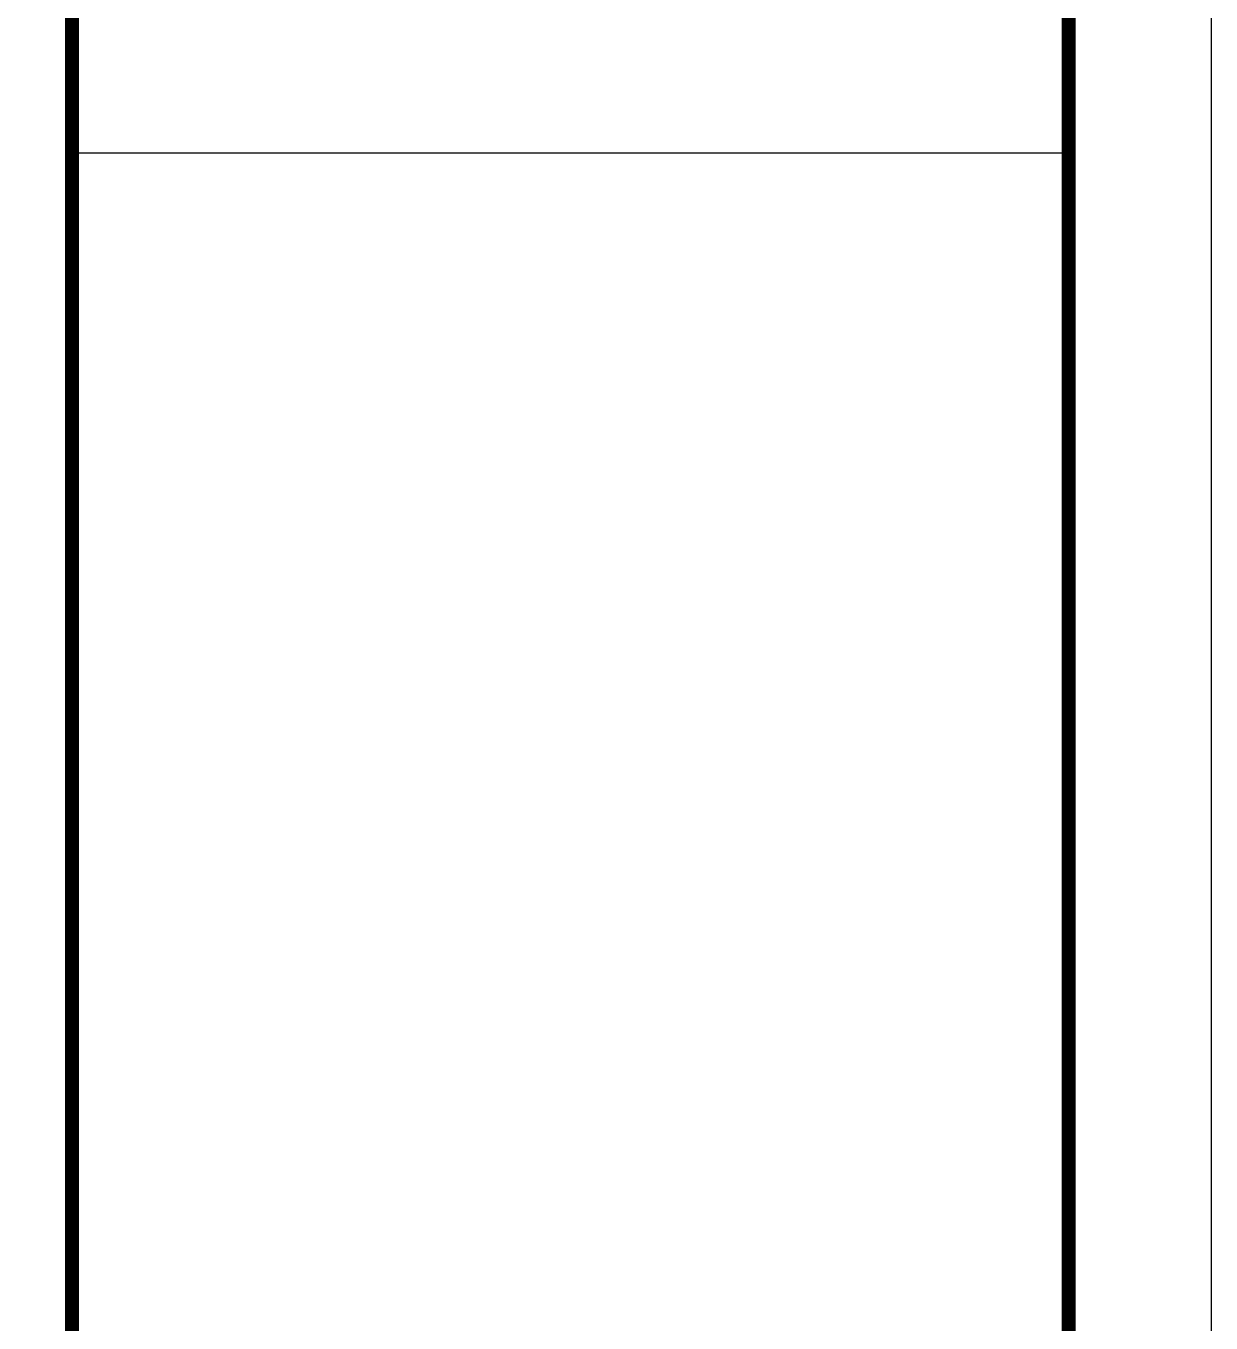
# Model space of a CAD drawing. Extents: x -888467 to -675969, y -675351 to -419232.
# Drawn here: x -700276 to -687791, y -464412 to -450752 of the extents above; entities that cross this region are included whole.
import ezdxf
from ezdxf.enums import TextEntityAlignment as Align

# ---------------------------------------------------------------- set-up
doc = ezdxf.new("R2010")
doc.units = 0
doc.header["$LTSCALE"] = 1000
for name, color, linetype in [('BTTK', 7, 'CONTINUOUS'), ('PUB_TITLE', 7, 'CONTINUOUS'), ('风量标注', 3, 'CONTINUOUS')]:
    doc.layers.add(name, color=color, linetype=linetype)
doc.styles.add('HZ(TK)', font='geniso.shx', dxfattribs={"width": 0.9, "bigfont": 'hztxt.shx'})

# ---------------------------------------------------------------- blocks, each defined once
blk = doc.blocks.new('vhtemplate_2020年新竖式图框_A1_1_2', base_point=(-420.5, 0))
at = {"layer": 'BTTK'}
blk.add_line((831, 494), (761, 494), dxfattribs=at)
at = {"layer": 'PUB_TITLE', "color": 7}
blk.add_lwpolyline([(-420.5, 594), (841, 594), (841, 0), (-420.5, 0)], close=True, dxfattribs=at)
at = {"layer": 'PUB_TITLE', "const_width": 1}
blk.add_lwpolyline([(-395.5, 10), (831, 10), (831, 584), (-395.5, 584)], close=True, dxfattribs=at)
blk.add_lwpolyline([(761, 10), (761, 584)], dxfattribs=at)
at = {"layer": 'BTTK', "color": 4, "style": 'HZ(TK)', "width": 0.9}
for tag, p in [('合作单位', (796, 511.5)), ('建设单位', (796, 209.5)), ('工程名称', (796, 176.5)), ('子项名称', (806, 160)), ('图纸名称', (796, 141))]:
    blk.add_attdef(tag, text='', height=3.5, dxfattribs=at).set_placement(p, align=Align.MIDDLE_CENTER)
for tag, p in [('注册证书号', (808.5, 309.006)), ('注册印章号', (808.5, 301.006)), ('设计号', (806, 193)), ('图别', (789.75, 34)), ('图号', (822.25, 34)), ('版本号', (789.75, 26)), ('日期', (822.25, 26))]:
    blk.add_attdef(tag, text='', height=3.5, dxfattribs=at).set_placement(p, align=Align.MIDDLE)

msp = doc.modelspace()

# ---------------------------------------------------------------- block references
at = {"layer": '风量标注', "xscale": 150, "yscale": 150, "zscale": 150}
msp.add_blockref('vhtemplate_2020年新竖式图框_A1_1_2', (-877015.7, -526193.3), dxfattribs=at)

doc.saveas('drawing.dxf')
